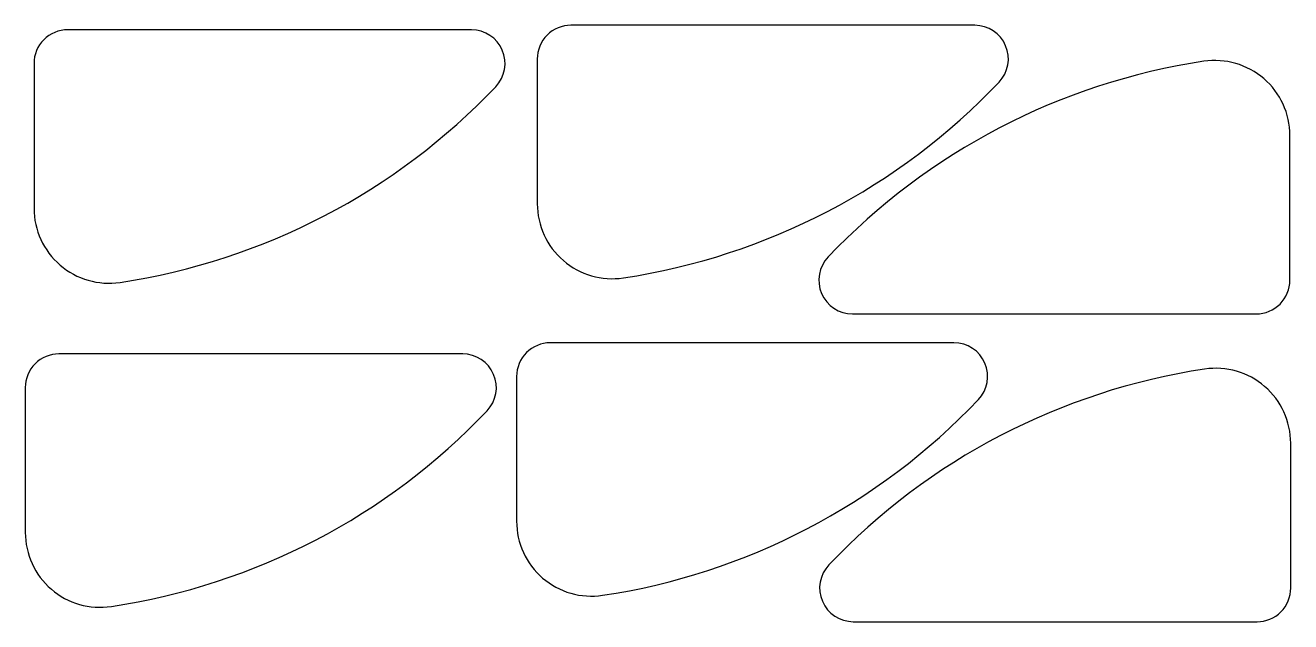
# Model space of a CAD drawing. Extents: x 1.9 to 94, y 2.3 to 45.7.
import ezdxf

# ---------------------------------------------------------------- set-up
doc = ezdxf.new("R2010")
doc.units = 0
doc.layers.add('THROUGH_CUT', color=18, linetype='CONTINUOUS')

msp = doc.modelspace()

# ---------------------------------------------------------------- linework, layer by layer
at = {"layer": 'THROUGH_CUT'}
for points in [[(36.138, 41.227, 0.659022), (34.362, 45.365), (4.987, 45.365, 0.414214), (2.537, 42.915), (2.537, 32.382, 0.45862), (8.797, 26.993, 0.166932)], [(72.763, 41.556, 0.659022), (70.987, 45.693), (41.611, 45.693, 0.414214), (39.161, 43.243), (39.161, 32.71, 0.45862), (45.421, 27.321, 0.166932)], [(60.32, 28.838, 0.659022), (62.096, 24.7), (91.471, 24.7, 0.414214), (93.921, 27.15), (93.921, 37.683, 0.45862), (87.661, 43.073, 0.166932)], [(71.254, 18.459, 0.659022), (69.478, 22.597), (40.102, 22.597, 0.414214), (37.652, 20.147), (37.652, 9.614, 0.45862), (43.913, 4.224, 0.166932)], [(35.506, 17.646, 0.659022), (33.73, 21.784), (4.355, 21.784, 0.414214), (1.905, 19.334), (1.905, 8.801, 0.45862), (8.165, 3.412, 0.166932)], [(60.378, 6.444, 0.659022), (62.154, 2.307), (91.529, 2.307, 0.414214), (93.979, 4.757), (93.979, 15.29, 0.45862), (87.719, 20.679, 0.166932)]]:
    msp.add_lwpolyline(points, format="xyb", close=True, dxfattribs=at)

doc.saveas('drawing.dxf')
